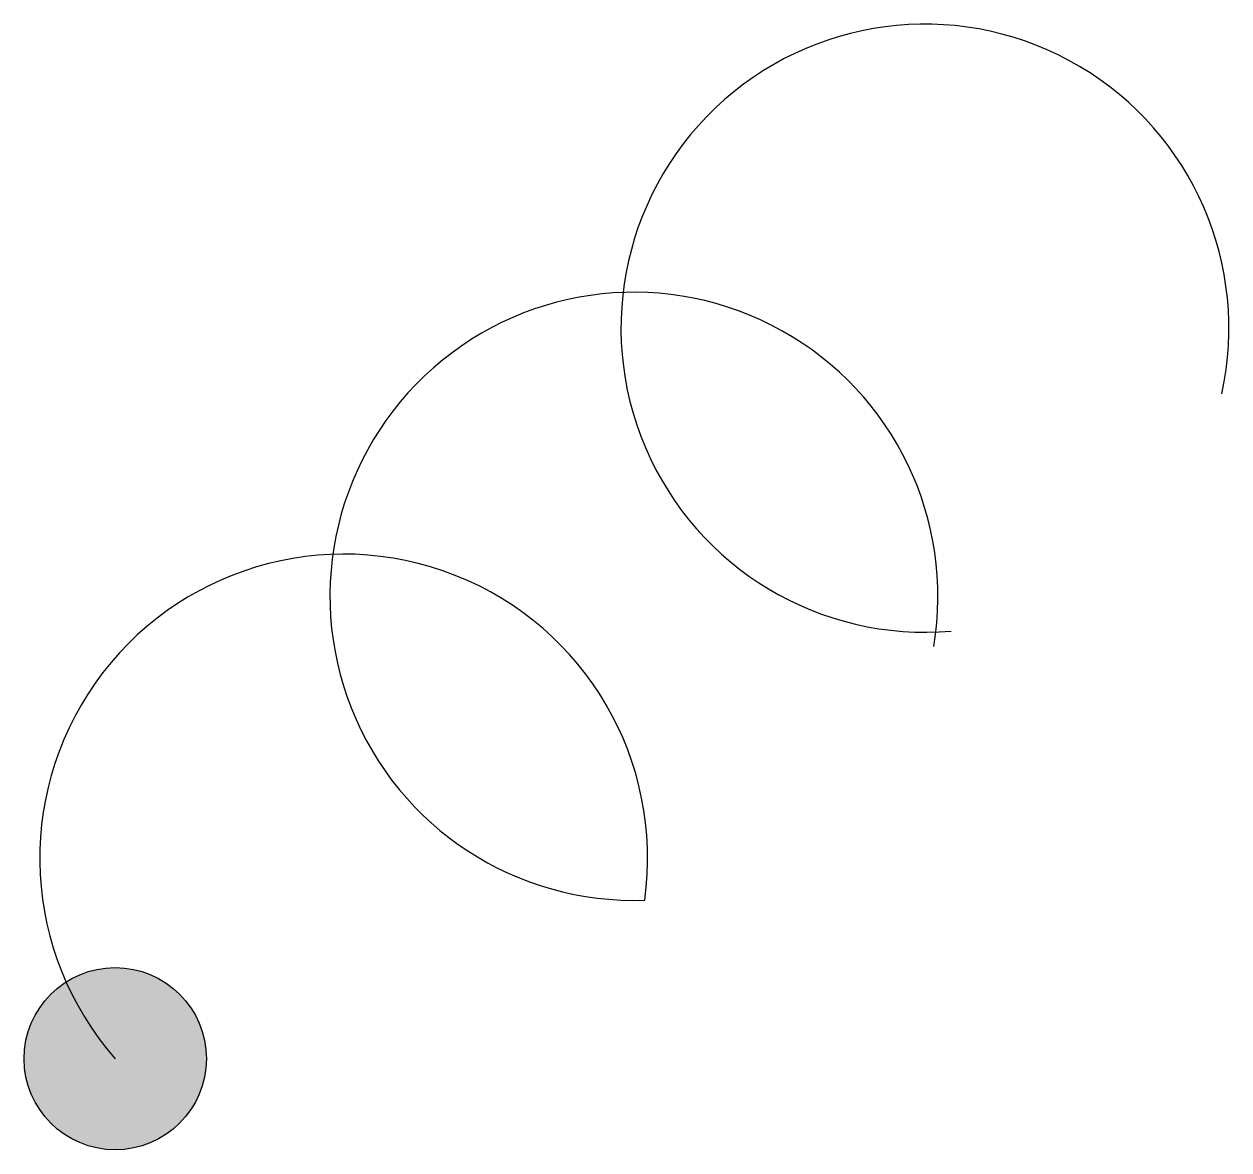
# Model space of a CAD drawing. Header units: millimetres. Extents: x -21 to 225, y -16 to 214.
import ezdxf

# ---------------------------------------------------------------- set-up
doc = ezdxf.new("R2010")
doc.units = ezdxf.units.MM
doc.header["$LTSCALE"] = 100

msp = doc.modelspace()

# ---------------------------------------------------------------- hatches: boundary and pattern name
h = msp.add_hatch(color=256)
edge = h.paths.add_edge_path()
edge.add_arc((-2.8, 2.37), 18.67, 41.2668, 401.2668, ccw=False)

# ---------------------------------------------------------------- linework, layer by layer
msp.add_circle((-2.8, 2.37, 0), 18.67)
for centre, start, end in [((163.14, 152.03, 0), 347.5562, 274.9774), ((103.5, 97.1, 0), 350.4913, 272.0423), ((44.02, 43.45, 0), 352.0593, 221.2668)]:
    msp.add_arc(centre, 62.29, start, end)

doc.saveas('drawing.dxf')
